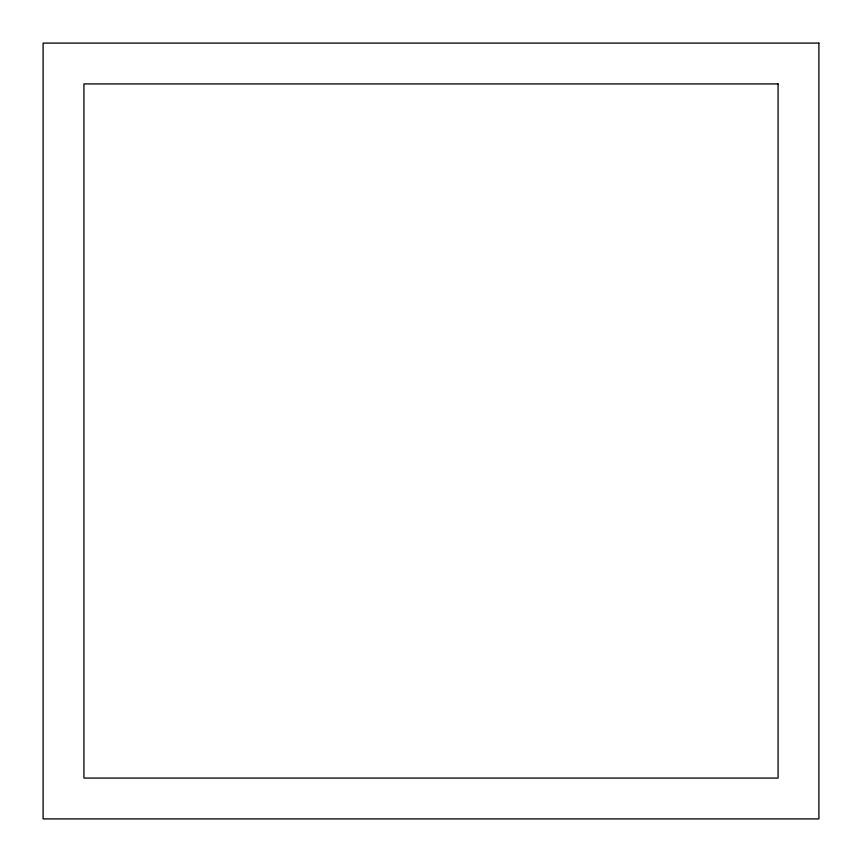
<?xml version="1.0" encoding="UTF-8"?>
<svg xmlns="http://www.w3.org/2000/svg" width="862" height="862" viewBox="0 0 862 862"><rect width="100%" height="100%" fill="white"/><g stroke="black" fill="none" stroke-linecap="round" stroke-linejoin="round"><path stroke-width="1.29" d="M818.9 43.1L43.1 43.1L43.1 818.9L818.9 818.9L818.9 43.1M778.074 83.926L83.926 83.926L83.926 778.074L778.074 778.074L778.074 83.926"/></g></svg>
